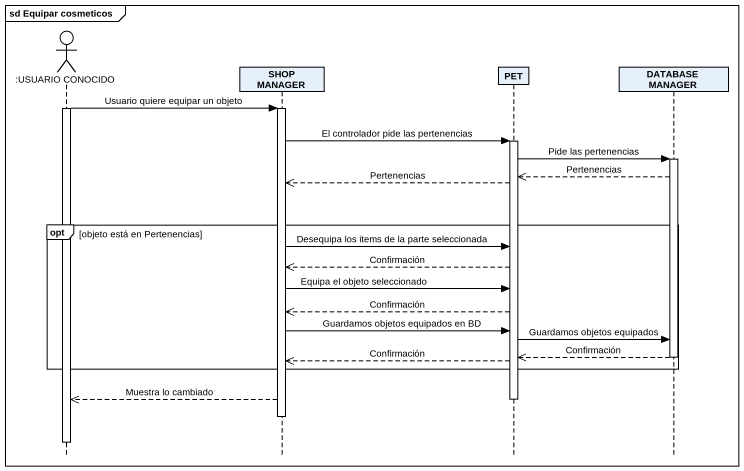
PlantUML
@startuml
mainframe sd Equipar cosmeticos
hide footbox
actor ":USUARIO CONOCIDO" as USUARIO_CONOCIDO
participant "SHOP MANAGER" as SHOP_MANAGER
participant PET
participant "DATABASE MANAGER" as DATABASE_MANAGER

activate USUARIO_CONOCIDO
USUARIO_CONOCIDO -> SHOP_MANAGER : Usuario quiere equipar un objeto
activate SHOP_MANAGER
SHOP_MANAGER -> PET : El controlador pide las pertenencias
activate PET
PET -> DATABASE_MANAGER : Pide las pertenencias
activate DATABASE_MANAGER
DATABASE_MANAGER -->> PET : Pertenencias
PET -->> SHOP_MANAGER : Pertenencias
opt objeto está en Pertenencias
  SHOP_MANAGER -> PET : Desequipa los items de la parte seleccionada
  PET -->> SHOP_MANAGER : Confirmación
  SHOP_MANAGER -> PET : Equipa el objeto seleccionado
  PET -->> SHOP_MANAGER : Confirmación
  SHOP_MANAGER -> PET : Guardamos objetos equipados en BD
  PET -> DATABASE_MANAGER : Guardamos objetos equipados
  DATABASE_MANAGER -->> PET : Confirmación
  deactivate DATABASE_MANAGER
  PET -->> SHOP_MANAGER : Confirmación
end
SHOP_MANAGER -->> USUARIO_CONOCIDO : Muestra lo cambiado
deactivate PET
deactivate SHOP_MANAGER
deactivate USUARIO_CONOCIDO
@enduml
